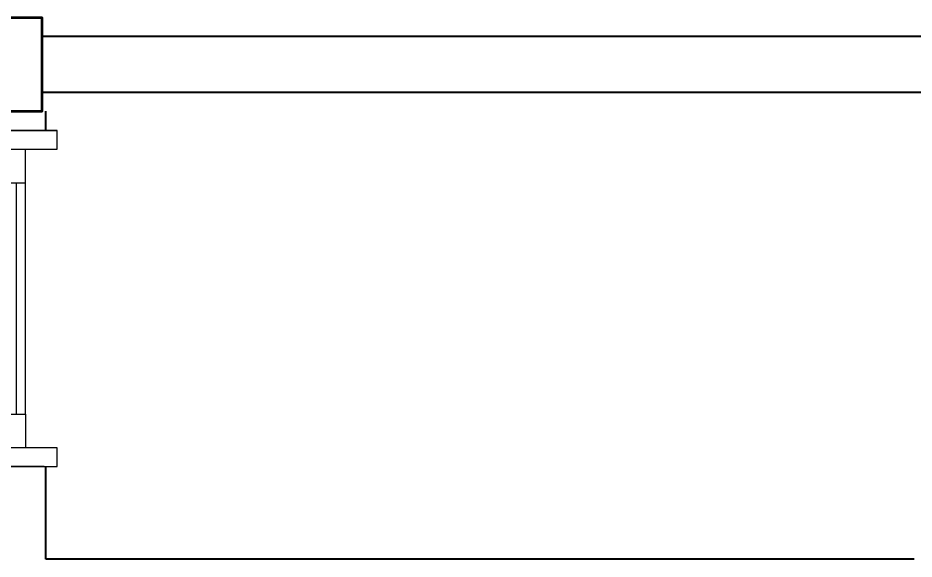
# Model space of a CAD drawing. Header units: millimetres. Extents: x 27 to 3754, y 31 to 1224.
# Drawn here: x 1061.2 to 1301.3, y 588 to 733 of the extents above; entities that cross this region are included whole.
import ezdxf

# ---------------------------------------------------------------- set-up
doc = ezdxf.new("R2010")
doc.units = ezdxf.units.MM
for name, color, linetype, lineweight in [('duvar_40', 255, 'Continuous', 40), ('KOLON50', 70, 'Continuous', 53), ('S_KAPI_25', 144, 'Continuous', 25)]:
    doc.layers.add(name, color=color, linetype=linetype, lineweight=lineweight)

# ---------------------------------------------------------------- blocks, each defined once
blk = doc.blocks.new('ıo')
at = {"layer": 'S_KAPI_25'}
for p, q in [((-14691.31085, 177.022359), (-14675.31085, 177.022359)), ((-14687.81085, 177.022359), (-14691.31085, 177.022359)), ((-14691.31085, 172.022359), (-14691.31085, 177.022359)), ((-14677.81085, 177.022359), (-14687.81085, 177.022359)), ((-14677.81085, 177.022359), (-14675.31085, 177.022359)), ((-14675.31085, 177.022359), (-14675.31085, 172.022359)), ((-14675.31085, 172.022359), (-14691.31085, 172.022359)), ((-14682.81085, 163.022359), (-14682.81085, 172.022359)), ((-14677.81085, 172.022359), (-14677.81085, 163.022359)), ((-14675.31085, 172.022359), (-14584.410389, 172.022359)), ((-14677.81085, 168.022359), (-14584.212815, 168.022359)), ((-14682.81085, 101.022359), (-14682.81085, 163.022359)), ((-14677.81085, 163.022359), (-14682.81085, 163.022359)), ((-14680.31085, 163.022359), (-14680.31085, 101.022359)), ((-14677.81085, 163.022359), (-14677.81085, 101.022359)), ((-14682.81085, 101.022359), (-14682.81085, 92.022359)), ((-14677.81085, 101.022359), (-14682.81085, 101.022359)), ((-14677.81085, 101.022359), (-14677.81085, 92.022359)), ((-14691.31085, 92.022359), (-14675.31085, 92.022359)), ((-14691.31085, 87.022359), (-14691.31085, 92.022359)), ((-14675.31085, 92.022359), (-14675.31085, 87.022359)), ((-14675.31085, 87.022359), (-14691.31085, 87.022359)), ((-14687.81085, 87.022359), (-14691.31085, 87.022359)), ((-14687.81085, 87.022359), (-14677.81085, 87.022359)), ((-14677.81085, 87.022359), (-14675.31085, 87.022359))]:
    blk.add_line(p, q, dxfattribs=at)
blk.add_arc((-14664.59261, 171.486784), 80.18401, 262.318249, 0.3827, dxfattribs=at)

msp = doc.modelspace()

# ---------------------------------------------------------------- linework, layer by layer
at = {"layer": 'duvar_40'}
for p, q in [((1523.73, 728), (1067.73, 728)), ((1523.73, 713), (1067.73, 713)), ((1068.73, 702.81), (1068.73, 708)), ((1068.73, 588), (1068.73, 612.81)), ((1301.3, 588), (1068.73, 588))]:
    msp.add_line(p, q, dxfattribs=at)
at = {"layer": 'KOLON50', "flags": 128}
msp.add_lwpolyline([(987.73, 708), (1067.73, 708), (1067.73, 733), (987.73, 733), (987.73, 708)], dxfattribs=at)

# ---------------------------------------------------------------- block references
at = {"layer": 'S_KAPI_25', "xscale": -1}
msp.add_blockref('ıo', (-13619.58, 525.79), dxfattribs=at)

doc.saveas('drawing.dxf')
